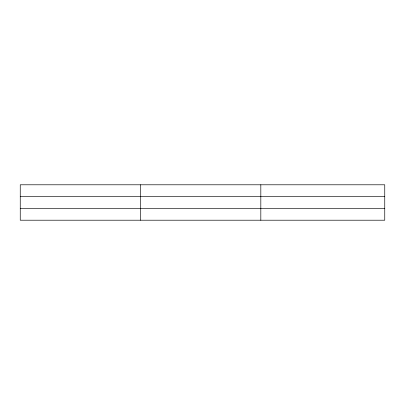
<?xml version="1.0" encoding="UTF-8"?>
<svg xmlns="http://www.w3.org/2000/svg" width="405" height="405" viewBox="0 0 405 405"><rect width="100%" height="100%" fill="white"/><g stroke="black" fill="none" stroke-linecap="round" stroke-linejoin="round"><path stroke-width="0.61" d="M140.535 184.791L140.535 220.209M260.82 184.791L260.82 220.209M384.75 208.519L384.75 220.209L20.25 220.209L20.25 184.791L384.75 184.791L384.75 208.519L20.25 208.519M20.25 196.481L384.75 196.481"/></g></svg>
